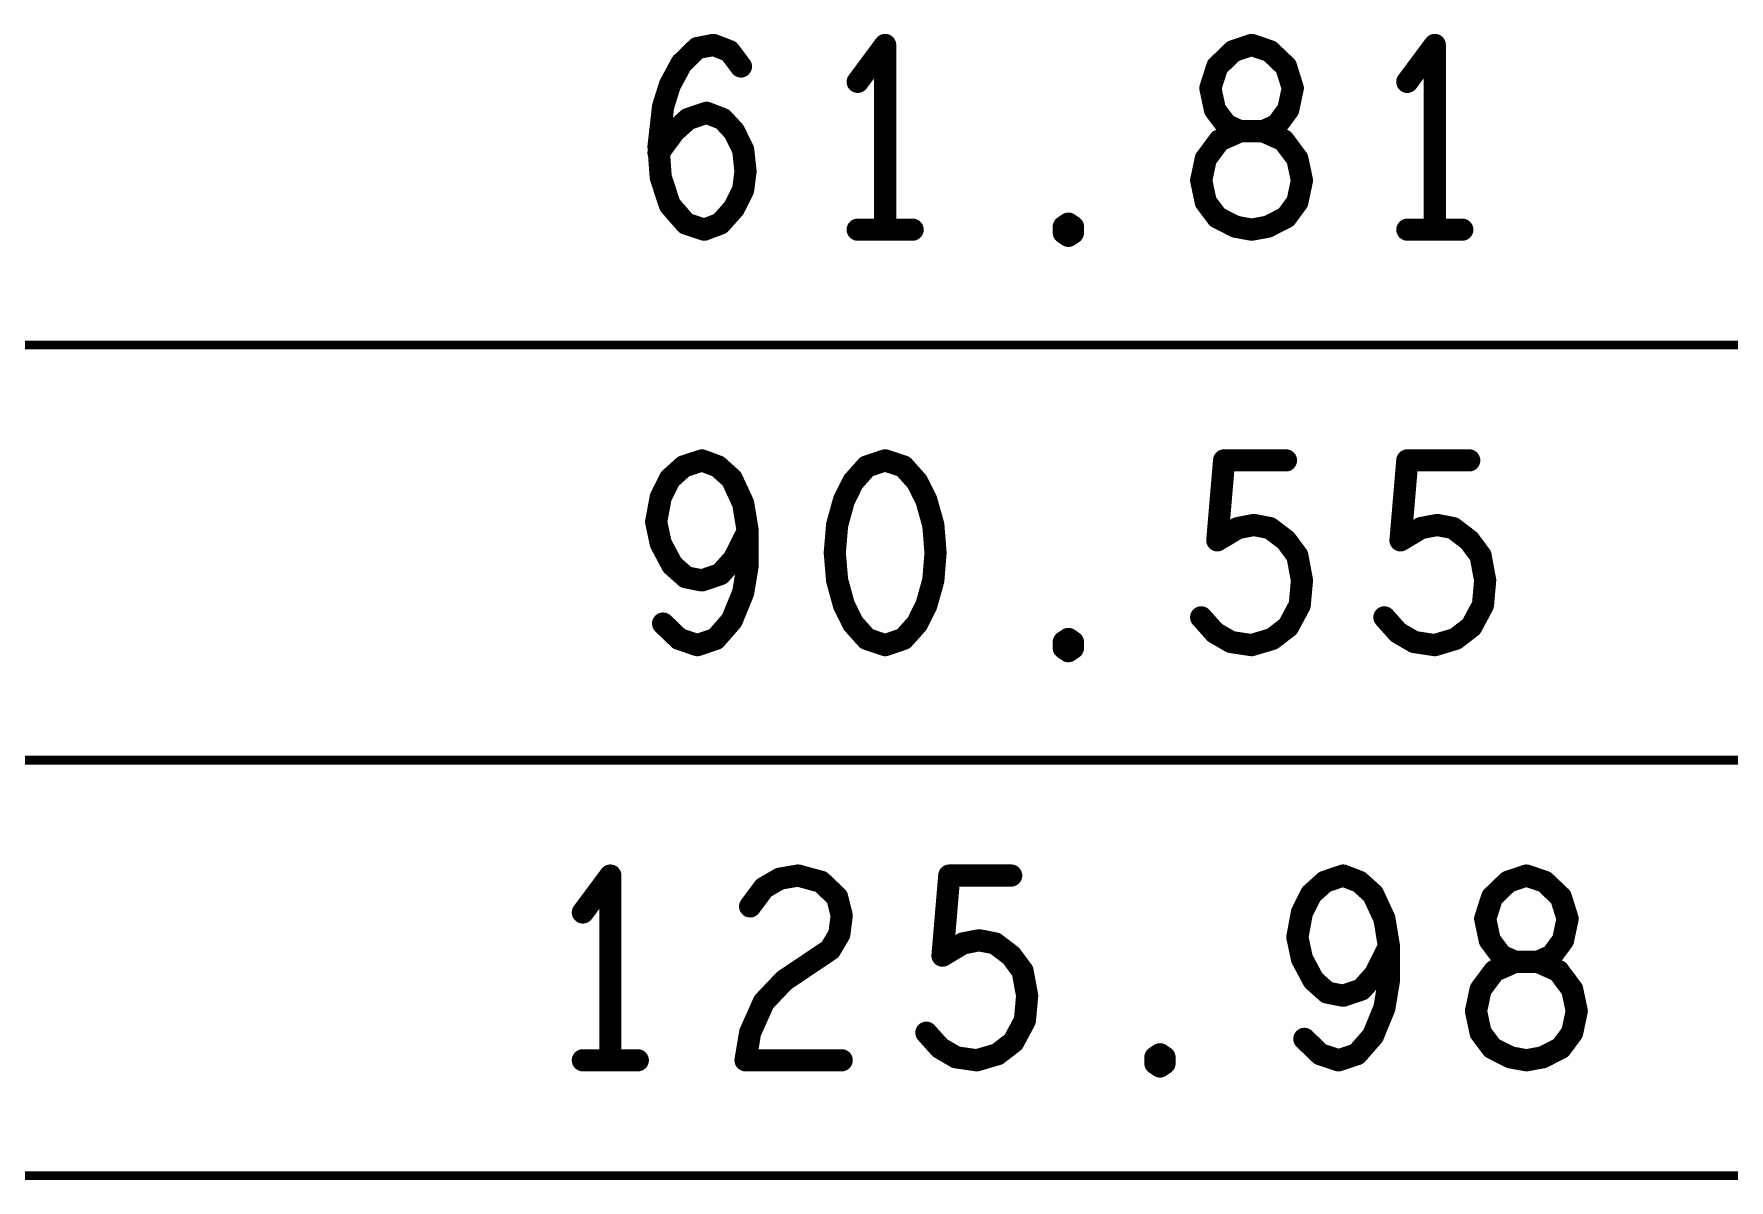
# Model space of a CAD drawing. Extents: x -14.2 to 19.9, y -5.2 to 16.9.
# Drawn here: x 9.877 to 11.024, y 2.438 to 3.214 of the extents above; entities that cross this region are included whole.
import ezdxf

# ---------------------------------------------------------------- set-up
doc = ezdxf.new("R2010")
doc.units = 0
doc.layers.get('0').update_dxf_attribs({"linetype": 'CONTINUOUS'})
doc.layers.add('FAB', color=2, linetype='CONTINUOUS')

# ---------------------------------------------------------------- blocks, each defined once
blk = doc.blocks.new('ROUND_105')
at = {"const_width": 0.0075}
blk.add_lwpolyline([(-0.00375, 0, 1), (0.00375, 0, 1)], format="xyb", close=True, dxfattribs=at)

msp = doc.modelspace()

# ---------------------------------------------------------------- linework, layer by layer
at = {"layer": 'FAB'}
for points, const_width in [([(10.3262, 3.2043), (10.3371, 3.2064)], 0.015), ([(10.3371, 3.2064), (10.3479, 3.2022)], 0.015), ([(10.4533, 3.2064), (10.4347, 3.1814)], 0.015), ([(10.4533, 3.0814), (10.4533, 3.2064)], 0.015), ([(10.6889, 3.2022), (10.7013, 3.2064)], 0.015), ([(10.7013, 3.2064), (10.7137, 3.2022)], 0.015), ([(10.8253, 3.2064), (10.8067, 3.1814)], 0.015), ([(10.8253, 3.0814), (10.8253, 3.2064)], 0.015), ([(10.3076, 3.1793), (10.3154, 3.1938)], 0.015), ([(10.3154, 3.1938), (10.3262, 3.2043)], 0.015), ([(10.3479, 3.2022), (10.3557, 3.1918)], 0.015), ([(10.6781, 3.1918), (10.6889, 3.2022)], 0.015), ([(10.7137, 3.2022), (10.7246, 3.1918)], 0.015), ([(10.6734, 3.1772), (10.6781, 3.1918)], 0.015), ([(10.7246, 3.1918), (10.7292, 3.1772)], 0.015), ([(10.303, 3.1647), (10.3076, 3.1793)], 0.015), ([(10.6765, 3.1626), (10.6734, 3.1772)], 0.015), ([(10.7292, 3.1772), (10.7261, 3.1626)], 0.015), ([(10.2999, 3.1376), (10.303, 3.1647)], 0.015), ([(10.32, 3.1563), (10.3324, 3.1605)], 0.015), ([(10.3324, 3.1605), (10.3433, 3.1563)], 0.015), ([(10.6843, 3.1522), (10.6765, 3.1626)], 0.015), ([(10.7261, 3.1626), (10.7184, 3.1522)], 0.015), ([(10.2999, 3.1334), (10.3107, 3.148)], 0.015), ([(10.3107, 3.148), (10.32, 3.1563)], 0.015), ([(10.3433, 3.1563), (10.351, 3.148)], 0.015), ([(10.351, 3.148), (10.3572, 3.1355)], 0.015), ([(10.6936, 3.148), (10.6796, 3.1418)], 0.015), ([(10.6936, 3.148), (10.6843, 3.1522)], 0.015), ([(10.7091, 3.148), (10.6936, 3.148)], 0.015), ([(10.7091, 3.148), (10.6936, 3.148)], 0.015), ([(10.7184, 3.1522), (10.7091, 3.148)], 0.015), ([(10.723, 3.1418), (10.7091, 3.148)], 0.015), ([(10.3014, 3.1168), (10.2999, 3.1376)], 0.015), ([(10.6796, 3.1418), (10.6703, 3.1293)], 0.015), ([(10.7323, 3.1293), (10.723, 3.1418)], 0.015), ([(10.3572, 3.1355), (10.3588, 3.1209)], 0.015), ([(10.6703, 3.1293), (10.6672, 3.1147)], 0.015), ([(10.7354, 3.1147), (10.7323, 3.1293)], 0.015), ([(10.3076, 3.098), (10.3014, 3.1168)], 0.015), ([(10.3588, 3.1209), (10.3572, 3.1084)], 0.015), ([(10.6672, 3.1147), (10.6703, 3.1001)], 0.015), ([(10.7323, 3.1001), (10.7354, 3.1147)], 0.015), ([(10.3572, 3.1084), (10.351, 3.0959)], 0.015), ([(10.3185, 3.0855), (10.3076, 3.098)], 0.015), ([(10.351, 3.0959), (10.3417, 3.0855)], 0.015), ([(10.6703, 3.1001), (10.6781, 3.0897)], 0.015), ([(10.7246, 3.0897), (10.7323, 3.1001)], 0.015), ([(10.3309, 3.0814), (10.3185, 3.0855)], 0.015), ([(10.3417, 3.0855), (10.3309, 3.0814)], 0.015), ([(10.4347, 3.0814), (10.4719, 3.0814)], 0.015), ([(10.5742, 3.0834), (10.5773, 3.0855)], 0.015), ([(10.5742, 3.0793), (10.5742, 3.0834)], 0.015), ([(10.5773, 3.0772), (10.5742, 3.0793)], 0.015), ([(10.5773, 3.0855), (10.5804, 3.0834)], 0.015), ([(10.5804, 3.0793), (10.5773, 3.0772)], 0.015), ([(10.5804, 3.0834), (10.5804, 3.0793)], 0.015), ([(10.6781, 3.0897), (10.6905, 3.0834)], 0.015), ([(10.6905, 3.0834), (10.7013, 3.0814)], 0.015), ([(10.7013, 3.0814), (10.7122, 3.0834)], 0.015), ([(10.7122, 3.0834), (10.7246, 3.0897)], 0.015), ([(10.8067, 3.0814), (10.8439, 3.0814)], 0.015), ([(8.7328, 3.0034), (15.4598, 3.0034)], 0.006), ([(10.3169, 2.9212), (10.3076, 2.9128)], 0.015), ([(10.3293, 2.9253), (10.3169, 2.9212)], 0.015), ([(10.3402, 2.9212), (10.3293, 2.9253)], 0.015), ([(10.3495, 2.9128), (10.3402, 2.9212)], 0.015), ([(10.4409, 2.9212), (10.4316, 2.9108)], 0.015), ([(10.4533, 2.9253), (10.4409, 2.9212)], 0.015), ([(10.4657, 2.9212), (10.4533, 2.9253)], 0.015), ([(10.475, 2.9108), (10.4657, 2.9212)], 0.015), ([(10.6781, 2.8712), (10.6827, 2.9253)], 0.015), ([(10.6827, 2.9253), (10.7246, 2.9253)], 0.015), ([(10.8021, 2.8712), (10.8067, 2.9253)], 0.015), ([(10.8067, 2.9253), (10.8486, 2.9253)], 0.015), ([(10.3076, 2.9128), (10.3014, 2.9004)], 0.015), ([(10.3572, 2.8962), (10.3495, 2.9128)], 0.015), ([(10.4316, 2.9108), (10.4254, 2.8983)], 0.015), ([(10.4812, 2.8983), (10.475, 2.9108)], 0.015), ([(10.3014, 2.9004), (10.2983, 2.8837)], 0.015), ([(10.3603, 2.8774), (10.3572, 2.8962)], 0.015), ([(10.4254, 2.8983), (10.4208, 2.8816)], 0.015), ([(10.4859, 2.8816), (10.4812, 2.8983)], 0.015), ([(10.2983, 2.8837), (10.3014, 2.8691)], 0.015), ([(10.351, 2.8587), (10.3603, 2.8774)], 0.015), ([(10.3603, 2.8545), (10.3603, 2.8774)], 0.015), ([(10.4208, 2.8816), (10.4192, 2.8628)], 0.015), ([(10.4874, 2.8628), (10.4859, 2.8816)], 0.015), ([(10.692, 2.8795), (10.6781, 2.8712)], 0.015), ([(10.7029, 2.8816), (10.692, 2.8795)], 0.015), ([(10.7137, 2.8795), (10.7029, 2.8816)], 0.015), ([(10.7246, 2.8712), (10.7137, 2.8795)], 0.015), ([(10.816, 2.8795), (10.8021, 2.8712)], 0.015), ([(10.8269, 2.8816), (10.816, 2.8795)], 0.015), ([(10.8377, 2.8795), (10.8269, 2.8816)], 0.015), ([(10.8486, 2.8712), (10.8377, 2.8795)], 0.015), ([(10.3014, 2.8691), (10.3092, 2.8545)], 0.015), ([(10.4192, 2.8628), (10.4208, 2.8441)], 0.015), ([(10.4859, 2.8441), (10.4874, 2.8628)], 0.015), ([(10.7323, 2.8608), (10.7246, 2.8712)], 0.015), ([(10.8563, 2.8608), (10.8486, 2.8712)], 0.015), ([(10.3092, 2.8545), (10.3185, 2.8462)], 0.015), ([(10.3417, 2.8483), (10.351, 2.8587)], 0.015), ([(10.3572, 2.8358), (10.3603, 2.8545)], 0.015), ([(10.7354, 2.8441), (10.7323, 2.8608)], 0.015), ([(10.8594, 2.8441), (10.8563, 2.8608)], 0.015), ([(10.3185, 2.8462), (10.3293, 2.8441)], 0.015), ([(10.3293, 2.8441), (10.3417, 2.8483)], 0.015), ([(10.4208, 2.8441), (10.4254, 2.8274)], 0.015), ([(10.4812, 2.8274), (10.4859, 2.8441)], 0.015), ([(10.7339, 2.8274), (10.7354, 2.8441)], 0.015), ([(10.8579, 2.8274), (10.8594, 2.8441)], 0.015), ([(10.3495, 2.817), (10.3572, 2.8358)], 0.015), ([(10.4254, 2.8274), (10.4316, 2.8149)], 0.015), ([(10.475, 2.8149), (10.4812, 2.8274)], 0.015), ([(10.7261, 2.8128), (10.7339, 2.8274)], 0.015), ([(10.8501, 2.8128), (10.8579, 2.8274)], 0.015), ([(10.3386, 2.8045), (10.3495, 2.817)], 0.015), ([(10.6672, 2.8191), (10.6765, 2.8087)], 0.015), ([(10.7912, 2.8191), (10.8005, 2.8087)], 0.015), ([(10.303, 2.8149), (10.3138, 2.8045)], 0.015), ([(10.3138, 2.8045), (10.3262, 2.8003)], 0.015), ([(10.3262, 2.8003), (10.3386, 2.8045)], 0.015), ([(10.4316, 2.8149), (10.4409, 2.8045)], 0.015), ([(10.4409, 2.8045), (10.4533, 2.8003)], 0.015), ([(10.4533, 2.8003), (10.4657, 2.8045)], 0.015), ([(10.4657, 2.8045), (10.475, 2.8149)], 0.015), ([(10.5742, 2.8024), (10.5773, 2.8045)], 0.015), ([(10.5773, 2.8045), (10.5804, 2.8024)], 0.015), ([(10.6765, 2.8087), (10.6874, 2.8024)], 0.015), ([(10.7013, 2.8003), (10.7153, 2.8045)], 0.015), ([(10.7153, 2.8045), (10.7261, 2.8128)], 0.015), ([(10.8005, 2.8087), (10.8114, 2.8024)], 0.015), ([(10.8253, 2.8003), (10.8393, 2.8045)], 0.015), ([(10.8393, 2.8045), (10.8501, 2.8128)], 0.015), ([(10.5742, 2.7983), (10.5742, 2.8024)], 0.015), ([(10.5773, 2.7962), (10.5742, 2.7983)], 0.015), ([(10.5804, 2.7983), (10.5773, 2.7962)], 0.015), ([(10.5804, 2.8024), (10.5804, 2.7983)], 0.015), ([(10.6874, 2.8024), (10.7013, 2.8003)], 0.015), ([(10.8114, 2.8024), (10.8253, 2.8003)], 0.015), ([(8.7328, 2.7224), (15.4598, 2.7224)], 0.006), ([(10.2673, 2.6444), (10.2487, 2.6194)], 0.015), ([(10.2673, 2.5194), (10.2673, 2.6444)], 0.015), ([(10.382, 2.6423), (10.3944, 2.6444)], 0.015), ([(10.3944, 2.6444), (10.4099, 2.6402)], 0.015), ([(10.4921, 2.5902), (10.4967, 2.6444)], 0.015), ([(10.4967, 2.6444), (10.5386, 2.6444)], 0.015), ([(10.7633, 2.6444), (10.7509, 2.6402)], 0.015), ([(10.7742, 2.6402), (10.7633, 2.6444)], 0.015), ([(10.8749, 2.6402), (10.8873, 2.6444)], 0.015), ([(10.8873, 2.6444), (10.8997, 2.6402)], 0.015), ([(10.3619, 2.6235), (10.3712, 2.636)], 0.015), ([(10.3712, 2.636), (10.382, 2.6423)], 0.015), ([(10.4099, 2.6402), (10.4208, 2.6298)], 0.015), ([(10.7416, 2.6318), (10.7354, 2.6194)], 0.015), ([(10.7509, 2.6402), (10.7416, 2.6318)], 0.015), ([(10.7835, 2.6318), (10.7742, 2.6402)], 0.015), ([(10.7912, 2.6152), (10.7835, 2.6318)], 0.015), ([(10.8641, 2.6298), (10.8749, 2.6402)], 0.015), ([(10.8997, 2.6402), (10.9106, 2.6298)], 0.015), ([(10.4208, 2.6298), (10.4239, 2.6173)], 0.015), ([(10.8594, 2.6152), (10.8641, 2.6298)], 0.015), ([(10.9106, 2.6298), (10.9152, 2.6152)], 0.015), ([(10.4239, 2.6173), (10.4223, 2.6048)], 0.015), ([(10.7354, 2.6194), (10.7323, 2.6027)], 0.015), ([(10.7943, 2.5964), (10.7912, 2.6152)], 0.015), ([(10.8625, 2.6006), (10.8594, 2.6152)], 0.015), ([(10.9152, 2.6152), (10.9121, 2.6006)], 0.015), ([(10.4223, 2.6048), (10.4161, 2.5943)], 0.015), ([(10.506, 2.5985), (10.4921, 2.5902)], 0.015), ([(10.5169, 2.6006), (10.506, 2.5985)], 0.015), ([(10.5277, 2.5985), (10.5169, 2.6006)], 0.015), ([(10.5386, 2.5902), (10.5277, 2.5985)], 0.015), ([(10.7323, 2.6027), (10.7354, 2.5881)], 0.015), ([(10.8703, 2.5902), (10.8625, 2.6006)], 0.015), ([(10.9121, 2.6006), (10.9044, 2.5902)], 0.015), ([(10.4161, 2.5943), (10.3851, 2.5735)], 0.015), ([(10.5463, 2.5798), (10.5386, 2.5902)], 0.015), ([(10.7354, 2.5881), (10.7432, 2.5735)], 0.015), ([(10.785, 2.5777), (10.7943, 2.5964)], 0.015), ([(10.7943, 2.5735), (10.7943, 2.5964)], 0.015), ([(10.8796, 2.586), (10.8656, 2.5798)], 0.015), ([(10.8796, 2.586), (10.8703, 2.5902)], 0.015), ([(10.8951, 2.586), (10.8796, 2.586)], 0.015), ([(10.8951, 2.586), (10.8796, 2.586)], 0.015), ([(10.9044, 2.5902), (10.8951, 2.586)], 0.015), ([(10.909, 2.5798), (10.8951, 2.586)], 0.015), ([(10.5494, 2.5631), (10.5463, 2.5798)], 0.015), ([(10.7757, 2.5673), (10.785, 2.5777)], 0.015), ([(10.8656, 2.5798), (10.8563, 2.5673)], 0.015), ([(10.9183, 2.5673), (10.909, 2.5798)], 0.015), ([(10.3851, 2.5735), (10.3712, 2.5589)], 0.015), ([(10.5479, 2.5464), (10.5494, 2.5631)], 0.015), ([(10.7432, 2.5735), (10.7525, 2.5652)], 0.015), ([(10.7525, 2.5652), (10.7633, 2.5631)], 0.015), ([(10.7633, 2.5631), (10.7757, 2.5673)], 0.015), ([(10.7912, 2.5548), (10.7943, 2.5735)], 0.015), ([(10.8563, 2.5673), (10.8532, 2.5527)], 0.015), ([(10.9214, 2.5527), (10.9183, 2.5673)], 0.015), ([(10.3712, 2.5589), (10.3619, 2.5381)], 0.015), ([(10.7835, 2.536), (10.7912, 2.5548)], 0.015), ([(10.8532, 2.5527), (10.8563, 2.5381)], 0.015), ([(10.9183, 2.5381), (10.9214, 2.5527)], 0.015), ([(10.5401, 2.5318), (10.5479, 2.5464)], 0.015), ([(10.3619, 2.5381), (10.3588, 2.5194)], 0.015), ([(10.4812, 2.5381), (10.4905, 2.5277)], 0.015), ([(10.5293, 2.5235), (10.5401, 2.5318)], 0.015), ([(10.737, 2.5339), (10.7478, 2.5235)], 0.015), ([(10.7726, 2.5235), (10.7835, 2.536)], 0.015), ([(10.8563, 2.5381), (10.8641, 2.5277)], 0.015), ([(10.9106, 2.5277), (10.9183, 2.5381)], 0.015), ([(10.2487, 2.5194), (10.2859, 2.5194)], 0.015), ([(10.3588, 2.5194), (10.4239, 2.5194)], 0.015), ([(10.4905, 2.5277), (10.5014, 2.5214)], 0.015), ([(10.5014, 2.5214), (10.5153, 2.5194)], 0.015), ([(10.5153, 2.5194), (10.5293, 2.5235)], 0.015), ([(10.6362, 2.5214), (10.6393, 2.5235)], 0.015), ([(10.6362, 2.5173), (10.6362, 2.5214)], 0.015), ([(10.6393, 2.5152), (10.6362, 2.5173)], 0.015), ([(10.6393, 2.5235), (10.6424, 2.5214)], 0.015), ([(10.6424, 2.5173), (10.6393, 2.5152)], 0.015), ([(10.6424, 2.5214), (10.6424, 2.5173)], 0.015), ([(10.7478, 2.5235), (10.7602, 2.5194)], 0.015), ([(10.7602, 2.5194), (10.7726, 2.5235)], 0.015), ([(10.8641, 2.5277), (10.8765, 2.5214)], 0.015), ([(10.8765, 2.5214), (10.8873, 2.5194)], 0.015), ([(10.8873, 2.5194), (10.8982, 2.5214)], 0.015), ([(10.8982, 2.5214), (10.9106, 2.5277)], 0.015), ([(8.7328, 2.4413), (15.4598, 2.4413)], 0.006)]:
    msp.add_lwpolyline(points, dxfattribs=dict(at, const_width=const_width))

# ---------------------------------------------------------------- block references
for p in [(10.3371, 3.2064), (10.3371, 3.2064), (10.4533, 3.2064), (10.4533, 3.2064), (10.7013, 3.2064), (10.7013, 3.2064), (10.8253, 3.2064), (10.8253, 3.2064), (10.3154, 3.1938), (10.3154, 3.1938), (10.3262, 3.2043), (10.3262, 3.2043), (10.3479, 3.2022), (10.3479, 3.2022), (10.6889, 3.2022), (10.6889, 3.2022), (10.7137, 3.2022), (10.7137, 3.2022), (10.3557, 3.1918), (10.6781, 3.1918), (10.6781, 3.1918), (10.7246, 3.1918), (10.7246, 3.1918), (10.3076, 3.1793), (10.3076, 3.1793), (10.4347, 3.1814), (10.6734, 3.1772), (10.6734, 3.1772), (10.7292, 3.1772), (10.7292, 3.1772), (10.8067, 3.1814), (10.303, 3.1647), (10.303, 3.1647), (10.3324, 3.1605), (10.3324, 3.1605), (10.6765, 3.1626), (10.6765, 3.1626), (10.7261, 3.1626), (10.7261, 3.1626), (10.3107, 3.148), (10.3107, 3.148), (10.32, 3.1563), (10.32, 3.1563), (10.3433, 3.1563), (10.3433, 3.1563), (10.351, 3.148), (10.351, 3.148), (10.6843, 3.1522), (10.6843, 3.1522), (10.6936, 3.148), (10.6936, 3.148), (10.6936, 3.148), (10.6936, 3.148), (10.7091, 3.148), (10.7091, 3.148), (10.7091, 3.148), (10.7091, 3.148), (10.7184, 3.1522), (10.7184, 3.1522), (10.2999, 3.1376), (10.2999, 3.1376), (10.6796, 3.1418), (10.6796, 3.1418), (10.723, 3.1418), (10.723, 3.1418), (10.2999, 3.1334), (10.3572, 3.1355), (10.3572, 3.1355), (10.6703, 3.1293), (10.6703, 3.1293), (10.7323, 3.1293), (10.7323, 3.1293), (10.3014, 3.1168), (10.3014, 3.1168), (10.3588, 3.1209), (10.3588, 3.1209), (10.6672, 3.1147), (10.6672, 3.1147), (10.7354, 3.1147), (10.7354, 3.1147), (10.3572, 3.1084), (10.3572, 3.1084), (10.3076, 3.098), (10.3076, 3.098), (10.351, 3.0959), (10.351, 3.0959), (10.6703, 3.1001), (10.6703, 3.1001), (10.7323, 3.1001), (10.7323, 3.1001), (10.3185, 3.0855), (10.3185, 3.0855), (10.3309, 3.0814), (10.3309, 3.0814), (10.3417, 3.0855), (10.3417, 3.0855), (10.4347, 3.0814), (10.4533, 3.0814), (10.4719, 3.0814), (10.5742, 3.0834), (10.5742, 3.0834), (10.5742, 3.0793), (10.5742, 3.0793), (10.5773, 3.0855), (10.5773, 3.0855), (10.5804, 3.0834), (10.5804, 3.0834), (10.5804, 3.0793), (10.5804, 3.0793), (10.6781, 3.0897), (10.6781, 3.0897), (10.6905, 3.0834), (10.6905, 3.0834), (10.7013, 3.0814), (10.7013, 3.0814), (10.7122, 3.0834), (10.7122, 3.0834), (10.7246, 3.0897), (10.7246, 3.0897), (10.8067, 3.0814), (10.8253, 3.0814), (10.8439, 3.0814), (10.5773, 3.0772), (10.5773, 3.0772), (10.3169, 2.9212), (10.3169, 2.9212), (10.3293, 2.9253), (10.3293, 2.9253), (10.3402, 2.9212), (10.3402, 2.9212), (10.4409, 2.9212), (10.4409, 2.9212), (10.4533, 2.9253), (10.4533, 2.9253), (10.4657, 2.9212), (10.4657, 2.9212), (10.6827, 2.9253), (10.6827, 2.9253), (10.7246, 2.9253), (10.8067, 2.9253), (10.8067, 2.9253), (10.8486, 2.9253), (10.3076, 2.9128), (10.3076, 2.9128), (10.3495, 2.9128), (10.3495, 2.9128), (10.4316, 2.9108), (10.4316, 2.9108), (10.475, 2.9108), (10.475, 2.9108), (10.3014, 2.9004), (10.3014, 2.9004), (10.3572, 2.8962), (10.3572, 2.8962), (10.4254, 2.8983), (10.4254, 2.8983), (10.4812, 2.8983), (10.4812, 2.8983), (10.2983, 2.8837), (10.2983, 2.8837), (10.3603, 2.8774), (10.3603, 2.8774), (10.3603, 2.8774), (10.4208, 2.8816), (10.4208, 2.8816), (10.4859, 2.8816), (10.4859, 2.8816), (10.692, 2.8795), (10.692, 2.8795), (10.7029, 2.8816), (10.7029, 2.8816), (10.7137, 2.8795), (10.7137, 2.8795), (10.816, 2.8795), (10.816, 2.8795), (10.8269, 2.8816), (10.8269, 2.8816), (10.8377, 2.8795), (10.8377, 2.8795), (10.3014, 2.8691), (10.3014, 2.8691), (10.4192, 2.8628), (10.4192, 2.8628), (10.4874, 2.8628), (10.4874, 2.8628), (10.6781, 2.8712), (10.6781, 2.8712), (10.7246, 2.8712), (10.7246, 2.8712), (10.8021, 2.8712), (10.8021, 2.8712), (10.8486, 2.8712), (10.8486, 2.8712), (10.3092, 2.8545), (10.3092, 2.8545), (10.351, 2.8587), (10.351, 2.8587), (10.3603, 2.8545), (10.3603, 2.8545), (10.7323, 2.8608), (10.7323, 2.8608), (10.8563, 2.8608), (10.8563, 2.8608), (10.3185, 2.8462), (10.3185, 2.8462), (10.3293, 2.8441), (10.3293, 2.8441), (10.3417, 2.8483), (10.3417, 2.8483), (10.4208, 2.8441), (10.4208, 2.8441), (10.4859, 2.8441), (10.4859, 2.8441), (10.7354, 2.8441), (10.7354, 2.8441), (10.8594, 2.8441), (10.8594, 2.8441), (10.3572, 2.8358), (10.3572, 2.8358), (10.4254, 2.8274), (10.4254, 2.8274), (10.4812, 2.8274), (10.4812, 2.8274), (10.7339, 2.8274), (10.7339, 2.8274), (10.8579, 2.8274), (10.8579, 2.8274), (10.3495, 2.817), (10.3495, 2.817), (10.6672, 2.8191), (10.7912, 2.8191), (10.303, 2.8149), (10.3138, 2.8045), (10.3138, 2.8045), (10.3386, 2.8045), (10.3386, 2.8045), (10.4316, 2.8149), (10.4316, 2.8149), (10.4409, 2.8045), (10.4409, 2.8045), (10.4657, 2.8045), (10.4657, 2.8045), (10.475, 2.8149), (10.475, 2.8149), (10.5773, 2.8045), (10.5773, 2.8045), (10.6765, 2.8087), (10.6765, 2.8087), (10.7153, 2.8045), (10.7153, 2.8045), (10.7261, 2.8128), (10.7261, 2.8128), (10.8005, 2.8087), (10.8005, 2.8087), (10.8393, 2.8045), (10.8393, 2.8045), (10.8501, 2.8128), (10.8501, 2.8128), (10.3262, 2.8003), (10.3262, 2.8003), (10.4533, 2.8003), (10.4533, 2.8003), (10.5742, 2.8024), (10.5742, 2.8024), (10.5742, 2.7983), (10.5742, 2.7983), (10.5773, 2.7962), (10.5773, 2.7962), (10.5804, 2.8024), (10.5804, 2.8024), (10.5804, 2.7983), (10.5804, 2.7983), (10.6874, 2.8024), (10.6874, 2.8024), (10.7013, 2.8003), (10.7013, 2.8003), (10.8114, 2.8024), (10.8114, 2.8024), (10.8253, 2.8003), (10.8253, 2.8003), (10.2673, 2.6444), (10.2673, 2.6444), (10.3944, 2.6444), (10.3944, 2.6444), (10.4967, 2.6444), (10.4967, 2.6444), (10.5386, 2.6444), (10.7633, 2.6444), (10.7633, 2.6444), (10.8873, 2.6444), (10.8873, 2.6444), (10.3712, 2.636), (10.3712, 2.636), (10.382, 2.6423), (10.382, 2.6423), (10.4099, 2.6402), (10.4099, 2.6402), (10.7416, 2.6318), (10.7416, 2.6318), (10.7509, 2.6402), (10.7509, 2.6402), (10.7742, 2.6402), (10.7742, 2.6402), (10.7835, 2.6318), (10.7835, 2.6318), (10.8749, 2.6402), (10.8749, 2.6402), (10.8997, 2.6402), (10.8997, 2.6402), (10.3619, 2.6235), (10.4208, 2.6298), (10.4208, 2.6298), (10.8641, 2.6298), (10.8641, 2.6298), (10.9106, 2.6298), (10.9106, 2.6298), (10.2487, 2.6194), (10.4239, 2.6173), (10.4239, 2.6173), (10.7354, 2.6194), (10.7354, 2.6194), (10.7912, 2.6152), (10.7912, 2.6152), (10.8594, 2.6152), (10.8594, 2.6152), (10.9152, 2.6152), (10.9152, 2.6152), (10.4223, 2.6048), (10.4223, 2.6048), (10.506, 2.5985), (10.506, 2.5985), (10.5169, 2.6006), (10.5169, 2.6006), (10.5277, 2.5985), (10.5277, 2.5985), (10.7323, 2.6027), (10.7323, 2.6027), (10.8625, 2.6006), (10.8625, 2.6006), (10.9121, 2.6006), (10.9121, 2.6006), (10.4161, 2.5943), (10.4161, 2.5943), (10.4921, 2.5902), (10.4921, 2.5902), (10.5386, 2.5902), (10.5386, 2.5902), (10.7354, 2.5881), (10.7354, 2.5881), (10.7943, 2.5964), (10.7943, 2.5964), (10.7943, 2.5964), (10.8703, 2.5902), (10.8703, 2.5902), (10.8796, 2.586), (10.8796, 2.586), (10.8796, 2.586), (10.8796, 2.586), (10.8951, 2.586), (10.8951, 2.586), (10.8951, 2.586), (10.8951, 2.586), (10.9044, 2.5902), (10.9044, 2.5902), (10.5463, 2.5798), (10.5463, 2.5798), (10.785, 2.5777), (10.785, 2.5777), (10.8656, 2.5798), (10.8656, 2.5798), (10.909, 2.5798), (10.909, 2.5798), (10.3851, 2.5735), (10.3851, 2.5735), (10.5494, 2.5631), (10.5494, 2.5631), (10.7432, 2.5735), (10.7432, 2.5735), (10.7525, 2.5652), (10.7525, 2.5652), (10.7633, 2.5631), (10.7633, 2.5631), (10.7757, 2.5673), (10.7757, 2.5673), (10.7943, 2.5735), (10.7943, 2.5735), (10.8563, 2.5673), (10.8563, 2.5673), (10.9183, 2.5673), (10.9183, 2.5673), (10.3712, 2.5589), (10.3712, 2.5589), (10.7912, 2.5548), (10.7912, 2.5548), (10.8532, 2.5527), (10.8532, 2.5527), (10.9214, 2.5527), (10.9214, 2.5527), (10.5479, 2.5464), (10.5479, 2.5464), (10.3619, 2.5381), (10.3619, 2.5381), (10.4812, 2.5381), (10.5401, 2.5318), (10.5401, 2.5318), (10.737, 2.5339), (10.7835, 2.536), (10.7835, 2.536), (10.8563, 2.5381), (10.8563, 2.5381), (10.9183, 2.5381), (10.9183, 2.5381), (10.2487, 2.5194), (10.2673, 2.5194), (10.2859, 2.5194), (10.3588, 2.5194), (10.3588, 2.5194), (10.4239, 2.5194), (10.4905, 2.5277), (10.4905, 2.5277), (10.5014, 2.5214), (10.5014, 2.5214), (10.5153, 2.5194), (10.5153, 2.5194), (10.5293, 2.5235), (10.5293, 2.5235), (10.6362, 2.5214), (10.6362, 2.5214), (10.6362, 2.5173), (10.6362, 2.5173), (10.6393, 2.5235), (10.6393, 2.5235), (10.6424, 2.5214), (10.6424, 2.5214), (10.6424, 2.5173), (10.6424, 2.5173), (10.7478, 2.5235), (10.7478, 2.5235), (10.7602, 2.5194), (10.7602, 2.5194), (10.7726, 2.5235), (10.7726, 2.5235), (10.8641, 2.5277), (10.8641, 2.5277), (10.8765, 2.5214), (10.8765, 2.5214), (10.8873, 2.5194), (10.8873, 2.5194), (10.8982, 2.5214), (10.8982, 2.5214), (10.9106, 2.5277), (10.9106, 2.5277), (10.6393, 2.5152), (10.6393, 2.5152)]:
    msp.add_blockref('ROUND_105', p, dxfattribs=at)

doc.saveas('drawing.dxf')
